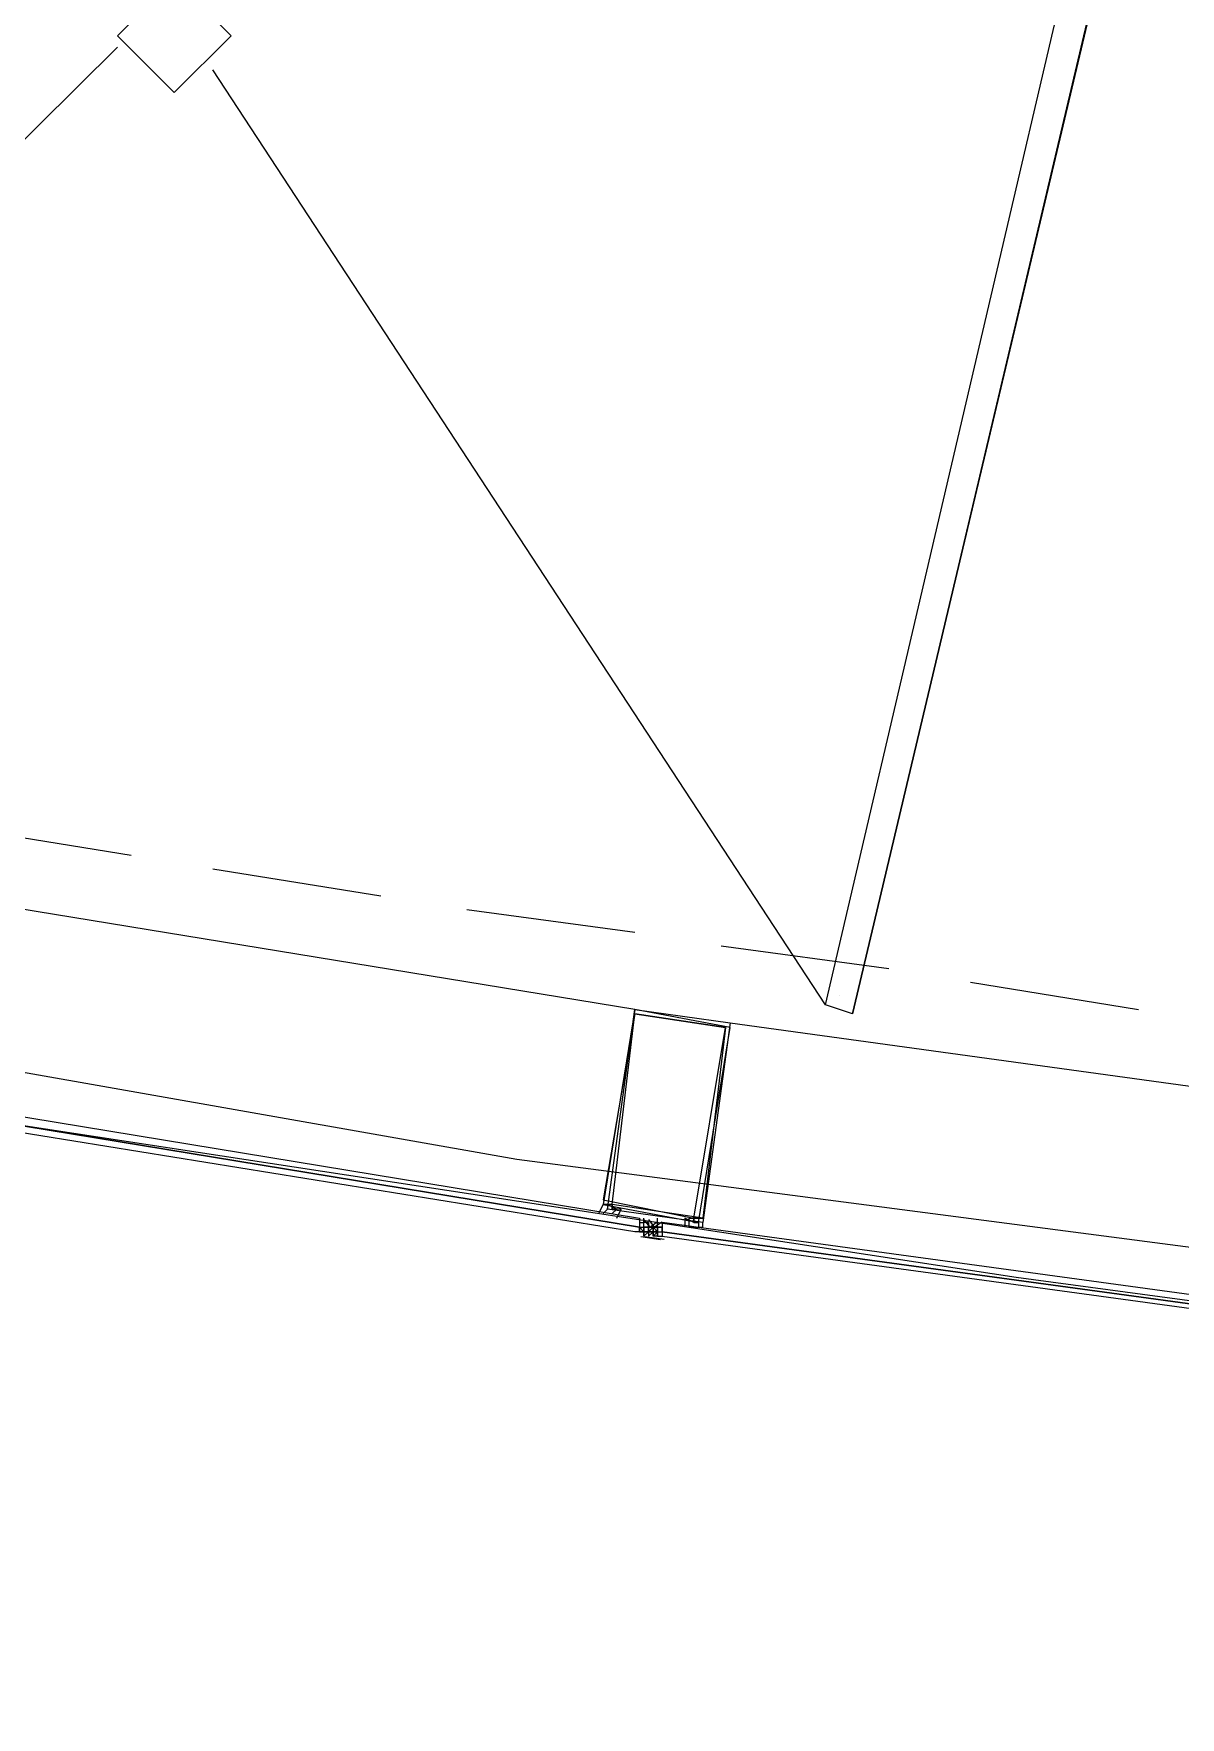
# Model space of a CAD drawing. Header units: feet. Extents: x -84 to 198, y -22 to 181.
# Drawn here: x 46.26 to 49.63, y 15.924 to 20.871 of the extents above; entities that cross this region are included whole.
import ezdxf

# ---------------------------------------------------------------- set-up
doc = ezdxf.new("R2010")
doc.units = ezdxf.units.FT
doc.layers.add('A-AREA-UNIDAD', color=30, linetype='CONTINUOUS')
doc.layers.add('A-LINEA', color=7, linetype='CONTINUOUS')

msp = doc.modelspace()

# ---------------------------------------------------------------- linework, layer by layer
at = {"layer": 'A-AREA-UNIDAD'}
msp.add_lwpolyline([(23.392, 28.4089), (25.28, 25.4756), (25.6, 25.44), (25.632, 24.96), (27.68, 22.24), (28, 22.2044), (28.08, 21.7244), (39.712, 18.9689), (47.68, 17.5644), (55.712, 16.5156), (55.808, 17.0489), (56.4, 17.0844), (56.448, 17.28), (58.752, 17.0844), (61.952, 30.56)], dxfattribs=at)
at = {"layer": 'A-LINEA'}
for p, q in [((44.24, 18.5911), (46.5067, 20.8311)), ((48.5867, 18.0178), (46.7867, 20.7644)), ((48.0267, 18.0044), (44.36, 18.6044)), ((46.0533, 18.5378), (46.5467, 18.4578)), ((46.7867, 18.4178), (47.28, 18.3378)), ((47.5333, 18.2978), (48.0267, 18.2311)), ((48.28, 18.1911), (48.7733, 18.1244)), ((49.0133, 18.0844), (49.5067, 18.0044)), ((48.3067, 17.9644), (51.9867, 17.4578)), ((47.9467, 17.4044), (47.9467, 17.4044)), ((47.9467, 17.4044), (47.9467, 17.4044)), ((47.9467, 17.3911), (47.9467, 17.3911)), ((47.96, 17.4044), (47.96, 17.4044)), ((47.96, 17.3911), (47.96, 17.3911)), ((48.04, 17.3911), (48.04, 17.3911)), ((48.04, 17.3911), (48.04, 17.3911)), ((48.04, 17.3911), (48.04, 17.3911)), ((48.04, 17.3911), (48.04, 17.3911)), ((48.04, 17.3778), (48.04, 17.3778)), ((48.04, 17.3778), (48.04, 17.3778)), ((48.04, 17.3778), (48.04, 17.3778)), ((48.04, 17.3778), (48.04, 17.3778)), ((48.04, 17.3778), (48.04, 17.3644)), ((48.04, 17.3778), (48.04, 17.3778)), ((48.04, 17.3778), (48.04, 17.3778)), ((48.04, 17.3778), (48.04, 17.3778)), ((48.04, 17.3778), (48.04, 17.3778)), ((48.04, 17.3778), (48.04, 17.3778)), ((48.04, 17.3778), (48.04, 17.3778)), ((48.04, 17.3778), (48.0533, 17.3778)), ((48.04, 17.3778), (48.04, 17.3778)), ((48.04, 17.3778), (48.04, 17.3778)), ((48.04, 17.3644), (48.04, 17.3644)), ((48.04, 17.3644), (48.0533, 17.3644)), ((48.04, 17.3644), (48.0533, 17.3511)), ((48.04, 17.3644), (48.04, 17.3644)), ((48.04, 17.3644), (48.04, 17.3644)), ((48.04, 17.3644), (48.04, 17.3644)), ((48.04, 17.3644), (48.04, 17.3644)), ((48.04, 17.3511), (48.04, 17.3644)), ((48.04, 17.3511), (48.04, 17.3644)), ((48.04, 17.3644), (48.04, 17.3644)), ((48.04, 17.3644), (48.04, 17.3644)), ((48.04, 17.3644), (48.04, 17.3644)), ((48.04, 17.3644), (48.04, 17.3644)), ((48.04, 17.3644), (48.04, 17.3644)), ((48.04, 17.3644), (48.04, 17.3644)), ((48.04, 17.3644), (48.04, 17.3644)), ((48.04, 17.3644), (48.04, 17.3644)), ((48.04, 17.3644), (48.04, 17.3644)), ((48.0533, 17.3911), (48.0533, 17.3911)), ((48.0533, 17.3911), (48.0533, 17.3911)), ((48.0533, 17.3778), (48.0533, 17.3778)), ((48.0533, 17.3778), (48.0533, 17.3778)), ((48.0533, 17.3778), (48.0533, 17.3778)), ((48.0533, 17.3778), (48.0533, 17.3778)), ((48.0533, 17.3778), (48.0533, 17.3778)), ((48.0667, 17.3778), (48.0533, 17.3778)), ((48.0533, 17.3778), (48.0533, 17.3778)), ((48.0533, 17.3778), (48.0533, 17.3778)), ((48.0533, 17.3778), (48.0533, 17.3778)), ((48.0533, 17.3644), (48.0533, 17.3778)), ((48.0533, 17.3644), (48.0533, 17.3778)), ((48.0533, 17.3778), (48.0533, 17.3778)), ((48.0533, 17.3778), (48.0533, 17.3778)), ((48.0533, 17.3644), (48.0533, 17.3644)), ((48.0533, 17.3644), (48.0533, 17.3644)), ((48.0533, 17.3644), (48.0533, 17.3644)), ((48.0533, 17.3644), (48.0533, 17.3644)), ((48.0533, 17.3644), (48.0533, 17.3644)), ((48.0533, 17.3644), (48.0533, 17.3644)), ((48.0533, 17.3644), (48.0533, 17.3644)), ((48.0533, 17.3644), (48.0667, 17.3644)), ((48.0533, 17.3644), (48.0533, 17.3644)), ((48.0533, 17.3644), (48.0533, 17.3644)), ((48.0533, 17.3644), (48.0533, 17.3644)), ((48.0533, 17.3644), (48.0533, 17.3644)), ((48.0533, 17.3644), (48.0533, 17.3644)), ((48.0533, 17.3644), (48.0533, 17.3644)), ((48.0533, 17.3644), (48.0533, 17.3644)), ((48.0533, 17.3644), (48.0533, 17.3644)), ((48.0533, 17.3644), (48.0533, 17.3644)), ((48.0533, 17.3644), (48.0533, 17.3644)), ((48.0533, 17.3644), (48.0533, 17.3644)), ((48.0533, 17.3644), (48.0533, 17.3644)), ((48.0533, 17.3644), (48.0533, 17.3644)), ((48.0533, 17.3644), (48.0533, 17.3644)), ((48.0533, 17.3644), (48.0533, 17.3644)), ((48.0533, 17.3644), (48.0533, 17.3644)), ((48.0533, 17.3644), (48.0533, 17.3644)), ((48.0533, 17.3644), (48.0533, 17.3644)), ((48.0533, 17.3644), (48.0533, 17.3644)), ((48.0533, 17.3644), (48.0533, 17.3644)), ((48.0533, 17.3644), (48.0533, 17.3644)), ((48.0533, 17.3644), (48.0533, 17.3511)), ((48.0533, 17.3644), (48.0533, 17.3644)), ((48.0533, 17.3644), (48.0533, 17.3644)), ((48.0533, 17.3644), (48.0533, 17.3644)), ((48.0533, 17.3644), (48.0533, 17.3644)), ((48.0533, 17.3644), (48.0533, 17.3644)), ((48.0533, 17.3644), (48.0533, 17.3644)), ((48.0533, 17.3644), (48.0667, 17.3644)), ((48.0533, 17.3644), (48.0533, 17.3644)), ((48.0533, 17.3644), (48.0533, 17.3644)), ((48.0667, 17.3644), (48.0533, 17.3644)), ((48.0533, 17.3644), (48.0533, 17.3644)), ((48.0533, 17.3644), (48.0533, 17.3644)), ((48.0533, 17.3644), (48.0533, 17.3644)), ((48.0533, 17.3644), (48.0533, 17.3644)), ((48.0533, 17.3644), (48.0533, 17.3644)), ((48.0533, 17.3644), (48.0533, 17.3644)), ((48.0533, 17.3644), (48.0533, 17.3644)), ((48.0667, 17.3644), (48.0667, 17.3778)), ((48.0667, 17.3644), (48.0667, 17.3644)), ((48.0667, 17.3644), (48.0667, 17.3644)), ((48.0667, 17.3644), (48.0667, 17.3644)), ((48.0667, 17.3644), (48.0667, 17.3644)), ((48.0667, 17.3644), (48.0667, 17.3644)), ((48.0667, 17.3644), (48.0667, 17.3511)), ((48.0667, 17.3511), (48.0667, 17.3644)), ((48.0667, 17.3644), (48.0667, 17.3644)), ((48.0667, 17.3644), (48.08, 17.3644)), ((48.0667, 17.3644), (48.0667, 17.3644)), ((48.0667, 17.3644), (48.0667, 17.3644)), ((48.0667, 17.3644), (48.0667, 17.3644)), ((48.0667, 17.3644), (48.0667, 17.3511)), ((48.0667, 17.3644), (48.0667, 17.3644)), ((48.0667, 17.3644), (48.0667, 17.3644)), ((48.0667, 17.3644), (48.0667, 17.3511)), ((48.0667, 17.3644), (48.0667, 17.3644)), ((48.0667, 17.3644), (48.0667, 17.3644)), ((48.0667, 17.3511), (48.0667, 17.3644)), ((48.0667, 17.3644), (48.0667, 17.3644)), ((48.0667, 17.3644), (48.0667, 17.3511)), ((48.08, 17.3644), (48.0667, 17.3644)), ((48.0667, 17.3644), (48.0667, 17.3644)), ((48.0667, 17.3644), (48.0667, 17.3644)), ((48.0667, 17.3644), (48.0667, 17.3644)), ((48.0667, 17.3644), (48.0667, 17.3644)), ((48.08, 17.3644), (48.0667, 17.3511)), ((48.0667, 17.3644), (48.0667, 17.3644)), ((48.0667, 17.3644), (48.0667, 17.3644)), ((48.0667, 17.3644), (48.0667, 17.3644)), ((48.0667, 17.3644), (48.0667, 17.3644)), ((48.0667, 17.3644), (48.0667, 17.3644)), ((48.0667, 17.3644), (48.0667, 17.3644)), ((48.0667, 17.3644), (48.0667, 17.3644)), ((48.0667, 17.3644), (48.0667, 17.3644)), ((48.0667, 17.3644), (48.0667, 17.3644)), ((48.0667, 17.3644), (48.0667, 17.3511)), ((48.0667, 17.3644), (48.0667, 17.3644)), ((48.0667, 17.3644), (48.0667, 17.3644)), ((48.08, 17.3644), (48.08, 17.3644)), ((48.08, 17.3644), (48.08, 17.3511)), ((48.08, 17.3644), (48.0933, 17.3644)), ((48.08, 17.3644), (48.08, 17.3644)), ((48.08, 17.3644), (48.08, 17.3644)), ((48.08, 17.3644), (48.08, 17.3644)), ((48.08, 17.3644), (48.08, 17.3644)), ((48.08, 17.3644), (48.08, 17.3644)), ((48.08, 17.3644), (48.08, 17.3644)), ((48.08, 17.3644), (48.08, 17.3644)), ((48.08, 17.3644), (48.08, 17.3644)), ((48.08, 17.3644), (48.0933, 17.3644)), ((48.08, 17.3644), (48.08, 17.3644)), ((48.08, 17.3644), (48.08, 17.3644)), ((48.08, 17.3644), (48.08, 17.3644)), ((48.08, 17.3511), (48.08, 17.3644)), ((48.08, 17.3644), (48.08, 17.3644)), ((48.08, 17.3644), (48.08, 17.3644)), ((48.08, 17.3644), (48.08, 17.3644)), ((48.08, 17.3644), (48.08, 17.3644)), ((48.08, 17.3644), (48.08, 17.3644)), ((48.08, 17.3644), (48.08, 17.3644)), ((48.08, 17.3644), (48.08, 17.3644)), ((48.08, 17.3644), (48.08, 17.3644)), ((48.08, 17.3644), (48.08, 17.3644)), ((48.08, 17.3644), (48.08, 17.3511)), ((48.08, 17.3644), (48.08, 17.3644)), ((48.08, 17.3644), (48.08, 17.3644)), ((48.08, 17.3644), (48.08, 17.3644)), ((48.08, 17.3644), (48.08, 17.3644)), ((48.08, 17.3644), (48.08, 17.3644)), ((48.08, 17.3511), (48.08, 17.3644)), ((48.0933, 17.3778), (48.0933, 17.3778)), ((48.0933, 17.3778), (48.0933, 17.3778)), ((48.0933, 17.3778), (48.0933, 17.3778)), ((48.0933, 17.3778), (48.0933, 17.3778)), ((48.0933, 17.3778), (48.0933, 17.3778)), ((48.0933, 17.3778), (48.0933, 17.3778)), ((48.0933, 17.3778), (48.0933, 17.3778)), ((48.0933, 17.3644), (48.0933, 17.3644)), ((48.0933, 17.3644), (48.0933, 17.3644)), ((48.0933, 17.3644), (48.0933, 17.3644)), ((48.0933, 17.3644), (48.0933, 17.3644)), ((48.0933, 17.3511), (48.0933, 17.3644)), ((48.0933, 17.3644), (48.0933, 17.3644)), ((48.0933, 17.3644), (48.0933, 17.3644)), ((48.0933, 17.3644), (48.0933, 17.3644)), ((48.0933, 17.3644), (48.0933, 17.3644)), ((48.0933, 17.3644), (48.0933, 17.3644)), ((48.0933, 17.3644), (48.0933, 17.3644)), ((48.0933, 17.3644), (48.0933, 17.3644)), ((48.0933, 17.3644), (48.0933, 17.3644)), ((48.0933, 17.3644), (48.0933, 17.3644)), ((48.0933, 17.3644), (48.0933, 17.3644)), ((48.1067, 17.3644), (48.0933, 17.3644)), ((48.0933, 17.3644), (48.0933, 17.3644)), ((48.0933, 17.3644), (48.0933, 17.3644)), ((48.0933, 17.3644), (48.0933, 17.3644)), ((48.0933, 17.3644), (48.0933, 17.3644)), ((48.0933, 17.3644), (48.0933, 17.3644)), ((48.0933, 17.3644), (48.0933, 17.3644)), ((48.0933, 17.3644), (48.0933, 17.3644)), ((48.0933, 17.3644), (48.0933, 17.3644)), ((48.1067, 17.3644), (48.0933, 17.3644)), ((48.0933, 17.3644), (48.0933, 17.3644)), ((48.0933, 17.3644), (48.0933, 17.3644)), ((48.0933, 17.3644), (48.0933, 17.3644)), ((48.0933, 17.3644), (48.1067, 17.3644)), ((48.0933, 17.3644), (48.0933, 17.3644)), ((48.0933, 17.3644), (48.0933, 17.3644)), ((48.0933, 17.3644), (48.0933, 17.3644)), ((48.0933, 17.3644), (48.0933, 17.3644)), ((48.0933, 17.3644), (48.0933, 17.3644)), ((48.0933, 17.3644), (48.0933, 17.3644)), ((48.0933, 17.3644), (48.0933, 17.3644)), ((48.1067, 17.3778), (48.1067, 17.3778)), ((48.1067, 17.3778), (48.1067, 17.3778)), ((48.1067, 17.3778), (48.1067, 17.3778)), ((48.1067, 17.3778), (48.1067, 17.3778)), ((48.1067, 17.3778), (48.1067, 17.3778)), ((48.1067, 17.3778), (48.1067, 17.3778)), ((48.1067, 17.3778), (48.1067, 17.3778)), ((48.1067, 17.3778), (48.1067, 17.3778)), ((48.1067, 17.3644), (48.1067, 17.3644)), ((48.1067, 17.3644), (48.1067, 17.3644)), ((48.1067, 17.3644), (48.1067, 17.3644)), ((48.1067, 17.3644), (48.1067, 17.3644)), ((48.1067, 17.3644), (48.1067, 17.3644)), ((48.1067, 17.3644), (48.1067, 17.3644)), ((48.1067, 17.3644), (48.1067, 17.3644)), ((48.1067, 17.3644), (48.1067, 17.3644)), ((48.1067, 17.3644), (48.1067, 17.3644)), ((48.1067, 17.3644), (48.1067, 17.3644)), ((48.1067, 17.3644), (48.1067, 17.3644)), ((48.1067, 17.3511), (48.1067, 17.3644)), ((48.1867, 17.3644), (48.1867, 17.3644)), ((48.1867, 17.3644), (48.1867, 17.3644)), ((48.04, 17.3511), (48.04, 17.3511)), ((48.04, 17.3511), (48.04, 17.3511)), ((48.04, 17.3511), (48.04, 17.3511)), ((48.04, 17.3511), (48.04, 17.3511)), ((48.04, 17.3511), (48.04, 17.3511)), ((48.04, 17.3511), (48.04, 17.3511)), ((48.04, 17.3511), (48.04, 17.3511)), ((48.04, 17.3511), (48.04, 17.3511)), ((48.04, 17.3511), (48.0533, 17.3511)), ((48.04, 17.3511), (48.04, 17.3511)), ((48.04, 17.3511), (48.04, 17.3511)), ((48.04, 17.3511), (48.04, 17.3511)), ((48.04, 17.3511), (48.04, 17.3511)), ((48.04, 17.3511), (48.04, 17.3511)), ((48.04, 17.3511), (48.04, 17.3511)), ((48.0533, 17.3511), (48.04, 17.3511)), ((48.04, 17.3511), (48.04, 17.3511)), ((48.04, 17.3511), (48.04, 17.3511)), ((48.04, 17.3511), (48.04, 17.3511)), ((48.04, 17.3511), (48.04, 17.3511)), ((48.04, 17.3511), (48.04, 17.3511)), ((48.04, 17.3511), (48.04, 17.3511)), ((48.04, 17.3511), (48.04, 17.3511)), ((48.04, 17.3511), (48.04, 17.3511)), ((48.04, 17.3511), (48.04, 17.3511)), ((48.1018, 17.327), (48.0446, 17.3364)), ((48.0533, 17.3511), (48.0533, 17.3511)), ((48.0533, 17.3511), (48.0533, 17.3511)), ((48.0533, 17.3511), (48.0667, 17.3511)), ((48.0533, 17.3511), (48.0533, 17.3511)), ((48.0533, 17.3511), (48.0533, 17.3511)), ((48.0533, 17.3511), (48.0533, 17.3511)), ((48.0533, 17.3511), (48.0533, 17.3511)), ((48.0533, 17.3511), (48.0533, 17.3511)), ((48.0533, 17.3511), (48.0533, 17.3511)), ((48.0533, 17.3511), (48.0533, 17.3511)), ((48.0533, 17.3511), (48.0533, 17.3511)), ((48.0533, 17.3511), (48.0533, 17.3511)), ((48.0533, 17.3511), (48.0533, 17.3511)), ((48.0533, 17.3511), (48.0533, 17.3511)), ((48.0533, 17.3511), (48.0533, 17.3511)), ((48.0533, 17.3511), (48.0533, 17.3511)), ((48.0533, 17.3511), (48.0533, 17.3511)), ((48.0533, 17.3511), (48.0533, 17.3511)), ((48.0533, 17.3511), (48.0533, 17.3511)), ((48.0533, 17.3511), (48.0533, 17.3511)), ((48.0533, 17.3511), (48.0533, 17.3511)), ((48.0533, 17.3511), (48.0533, 17.3511)), ((48.0533, 17.3511), (48.0533, 17.3511)), ((48.0533, 17.3511), (48.0533, 17.3511)), ((48.0533, 17.3511), (48.0533, 17.3511)), ((48.0533, 17.3511), (48.0533, 17.3511)), ((48.0533, 17.3511), (48.0533, 17.3511)), ((48.0533, 17.3511), (48.0533, 17.3511)), ((48.0533, 17.3511), (48.0533, 17.3511)), ((48.0667, 17.3511), (48.0533, 17.3511)), ((48.0667, 17.3511), (48.0533, 17.3511)), ((48.0533, 17.3511), (48.0533, 17.3511)), ((48.0533, 17.3511), (48.0533, 17.3511)), ((48.0533, 17.3511), (48.0533, 17.3511)), ((48.0533, 17.3511), (48.0533, 17.3511)), ((48.0533, 17.3511), (48.0533, 17.3511)), ((48.0533, 17.3511), (48.0533, 17.3511)), ((48.0667, 17.3511), (48.0533, 17.3511)), ((48.0533, 17.3511), (48.0533, 17.3511)), ((48.0533, 17.3511), (48.0533, 17.3511)), ((48.0533, 17.3511), (48.0533, 17.3511)), ((48.0533, 17.3511), (48.0533, 17.3511)), ((48.0533, 17.3511), (48.0533, 17.3511)), ((48.0533, 17.3511), (48.0533, 17.3511)), ((48.0533, 17.3511), (48.0533, 17.3511)), ((48.0533, 17.3511), (48.0533, 17.3511)), ((48.0533, 17.3511), (48.0533, 17.3511)), ((48.0533, 17.3511), (48.0533, 17.3378)), ((48.0533, 17.3511), (48.0533, 17.3511)), ((48.0533, 17.3511), (48.0533, 17.3511)), ((48.0533, 17.3511), (48.0533, 17.3511)), ((48.0533, 17.3511), (48.0533, 17.3511)), ((48.0533, 17.3378), (48.0533, 17.3511)), ((48.0533, 17.3511), (48.0667, 17.3511)), ((48.0533, 17.3378), (48.0533, 17.3378)), ((48.0533, 17.3378), (48.0533, 17.3378)), ((48.0533, 17.3378), (48.0533, 17.3378)), ((48.1131, 17.3281), (48.0557, 17.336)), ((48.0667, 17.3511), (48.0667, 17.3511)), ((48.0667, 17.3511), (48.0667, 17.3511)), ((48.0667, 17.3511), (48.0667, 17.3511)), ((48.0667, 17.3511), (48.0667, 17.3511)), ((48.0667, 17.3511), (48.0667, 17.3511)), ((48.0667, 17.3511), (48.0667, 17.3511)), ((48.0667, 17.3511), (48.0667, 17.3511)), ((48.0667, 17.3378), (48.08, 17.3511)), ((48.0667, 17.3511), (48.0667, 17.3511)), ((48.0667, 17.3511), (48.0667, 17.3511)), ((48.0667, 17.3511), (48.0667, 17.3511)), ((48.0667, 17.3511), (48.0667, 17.3511)), ((48.0667, 17.3511), (48.0667, 17.3511)), ((48.0667, 17.3511), (48.0667, 17.3511)), ((48.0667, 17.3511), (48.0667, 17.3511)), ((48.0667, 17.3511), (48.0667, 17.3511)), ((48.0667, 17.3511), (48.0667, 17.3511)), ((48.0667, 17.3511), (48.0667, 17.3511)), ((48.0667, 17.3511), (48.0667, 17.3511)), ((48.0667, 17.3511), (48.0667, 17.3511)), ((48.0667, 17.3511), (48.0667, 17.3511)), ((48.0667, 17.3511), (48.0667, 17.3511)), ((48.0667, 17.3511), (48.0667, 17.3511)), ((48.0667, 17.3511), (48.0667, 17.3511)), ((48.0667, 17.3511), (48.0667, 17.3511)), ((48.0667, 17.3511), (48.0667, 17.3378)), ((48.0667, 17.3511), (48.0667, 17.3511)), ((48.0667, 17.3511), (48.0667, 17.3511)), ((48.0667, 17.3511), (48.0667, 17.3511)), ((48.08, 17.3511), (48.0667, 17.3511)), ((48.0667, 17.3511), (48.0667, 17.3511)), ((48.0667, 17.3511), (48.0667, 17.3511)), ((48.0667, 17.3511), (48.0667, 17.3511)), ((48.0667, 17.3511), (48.0667, 17.3511)), ((48.0667, 17.3511), (48.0667, 17.3511)), ((48.08, 17.3511), (48.0667, 17.3511)), ((48.0667, 17.3511), (48.0667, 17.3511)), ((48.08, 17.3511), (48.0667, 17.3511)), ((48.0667, 17.3511), (48.0667, 17.3511)), ((48.0667, 17.3511), (48.0667, 17.3511)), ((48.0667, 17.3511), (48.0667, 17.3511)), ((48.0667, 17.3511), (48.0667, 17.3511)), ((48.0667, 17.3511), (48.0667, 17.3511)), ((48.0667, 17.3511), (48.0667, 17.3511)), ((48.0667, 17.3378), (48.0667, 17.3378)), ((48.0667, 17.3378), (48.0667, 17.3378)), ((48.0667, 17.3378), (48.0667, 17.3378)), ((48.08, 17.3511), (48.08, 17.3511)), ((48.08, 17.3511), (48.08, 17.3511)), ((48.08, 17.3511), (48.08, 17.3511)), ((48.08, 17.3511), (48.08, 17.3511)), ((48.08, 17.3511), (48.08, 17.3378)), ((48.08, 17.3511), (48.08, 17.3511)), ((48.08, 17.3511), (48.08, 17.3511)), ((48.08, 17.3511), (48.08, 17.3511)), ((48.08, 17.3511), (48.08, 17.3511)), ((48.08, 17.3511), (48.08, 17.3511)), ((48.08, 17.3511), (48.0933, 17.3511)), ((48.08, 17.3511), (48.08, 17.3511)), ((48.08, 17.3511), (48.08, 17.3511)), ((48.08, 17.3511), (48.0933, 17.3511)), ((48.08, 17.3511), (48.08, 17.3511)), ((48.08, 17.3511), (48.08, 17.3378)), ((48.08, 17.3511), (48.08, 17.3511)), ((48.08, 17.3511), (48.08, 17.3511)), ((48.08, 17.3511), (48.08, 17.3511)), ((48.08, 17.3511), (48.08, 17.3511)), ((48.08, 17.3511), (48.08, 17.3511)), ((48.08, 17.3378), (48.08, 17.3511)), ((48.08, 17.3511), (48.08, 17.3511)), ((48.08, 17.3511), (48.08, 17.3511)), ((48.08, 17.3511), (48.08, 17.3511)), ((48.08, 17.3511), (48.08, 17.3511)), ((48.08, 17.3511), (48.08, 17.3511)), ((48.08, 17.3511), (48.08, 17.3511)), ((48.08, 17.3511), (48.08, 17.3511)), ((48.08, 17.3511), (48.08, 17.3511)), ((48.08, 17.3511), (48.08, 17.3511)), ((48.08, 17.3511), (48.08, 17.3511)), ((48.08, 17.3511), (48.08, 17.3511)), ((48.08, 17.3511), (48.08, 17.3511)), ((48.0933, 17.3511), (48.08, 17.3511)), ((48.08, 17.3511), (48.08, 17.3511)), ((48.08, 17.3511), (48.08, 17.3511)), ((48.08, 17.3511), (48.08, 17.3511)), ((48.08, 17.3511), (48.08, 17.3511)), ((48.08, 17.3511), (48.08, 17.3511)), ((48.08, 17.3511), (48.08, 17.3378)), ((48.08, 17.3511), (48.08, 17.3511)), ((48.08, 17.3511), (48.08, 17.3511)), ((48.08, 17.3511), (48.08, 17.3511)), ((48.08, 17.3511), (48.08, 17.3511)), ((48.08, 17.3511), (48.08, 17.3511)), ((48.08, 17.3511), (48.08, 17.3511)), ((48.08, 17.3511), (48.08, 17.3511)), ((48.08, 17.3511), (48.08, 17.3511)), ((48.08, 17.3511), (48.08, 17.3511)), ((48.08, 17.3511), (48.08, 17.3511)), ((48.08, 17.3511), (48.08, 17.3511)), ((48.08, 17.3511), (48.08, 17.3511)), ((48.08, 17.3511), (48.08, 17.3511)), ((48.08, 17.3511), (48.08, 17.3511)), ((48.08, 17.3511), (48.08, 17.3511)), ((48.08, 17.3378), (48.08, 17.3378)), ((48.08, 17.3378), (48.08, 17.3378)), ((48.08, 17.3378), (48.08, 17.3378)), ((48.08, 17.3378), (48.08, 17.3378)), ((48.08, 17.3378), (48.08, 17.3378)), ((48.08, 17.3378), (48.08, 17.3378)), ((48.08, 17.3378), (48.08, 17.3378)), ((48.08, 17.3378), (48.08, 17.3378)), ((48.08, 17.3378), (48.08, 17.3378)), ((48.08, 17.3378), (48.08, 17.3378)), ((48.08, 17.3378), (48.08, 17.3378)), ((48.08, 17.3378), (48.08, 17.3378)), ((48.08, 17.3378), (48.08, 17.3378)), ((48.08, 17.3378), (48.08, 17.3378)), ((48.0933, 17.3378), (48.08, 17.3378)), ((48.0933, 17.3378), (48.08, 17.3378)), ((48.08, 17.3378), (48.08, 17.3378)), ((48.08, 17.3378), (48.08, 17.3378)), ((48.08, 17.3378), (48.08, 17.3378)), ((48.08, 17.3378), (48.08, 17.3378)), ((48.08, 17.3378), (48.08, 17.3378)), ((48.08, 17.3378), (48.08, 17.3378)), ((48.08, 17.3378), (48.08, 17.3378)), ((48.08, 17.3378), (48.08, 17.3378)), ((48.08, 17.3378), (48.08, 17.3378)), ((48.08, 17.3378), (48.08, 17.3378)), ((48.0933, 17.3511), (48.0933, 17.3511)), ((48.0933, 17.3511), (48.0933, 17.3511)), ((48.0933, 17.3511), (48.0933, 17.3511)), ((48.0933, 17.3511), (48.0933, 17.3511)), ((48.0933, 17.3511), (48.0933, 17.3511)), ((48.0933, 17.3511), (48.0933, 17.3511)), ((48.0933, 17.3511), (48.0933, 17.3511)), ((48.0933, 17.3511), (48.0933, 17.3511)), ((48.0933, 17.3511), (48.0933, 17.3511)), ((48.0933, 17.3511), (48.0933, 17.3511)), ((48.0933, 17.3511), (48.0933, 17.3511)), ((48.0933, 17.3511), (48.0933, 17.3511)), ((48.0933, 17.3511), (48.0933, 17.3511)), ((48.0933, 17.3511), (48.0933, 17.3511)), ((48.0933, 17.3511), (48.0933, 17.3511)), ((48.0933, 17.3511), (48.0933, 17.3511)), ((48.0933, 17.3511), (48.0933, 17.3511)), ((48.0933, 17.3511), (48.0933, 17.3511)), ((48.0933, 17.3511), (48.0933, 17.3511)), ((48.0933, 17.3511), (48.0933, 17.3511)), ((48.0933, 17.3511), (48.0933, 17.3511)), ((48.0933, 17.3511), (48.0933, 17.3511)), ((48.0933, 17.3511), (48.0933, 17.3511)), ((48.0933, 17.3511), (48.0933, 17.3511)), ((48.0933, 17.3511), (48.0933, 17.3511)), ((48.0933, 17.3378), (48.0933, 17.3511)), ((48.0933, 17.3378), (48.0933, 17.3511)), ((48.0933, 17.3511), (48.0933, 17.3511)), ((48.0933, 17.3511), (48.0933, 17.3511)), ((48.0933, 17.3378), (48.0933, 17.3511)), ((48.0933, 17.3378), (48.0933, 17.3511)), ((48.0933, 17.3511), (48.0933, 17.3511)), ((48.0933, 17.3511), (48.0933, 17.3511)), ((48.0933, 17.3511), (48.1067, 17.3511)), ((48.0933, 17.3511), (48.1067, 17.3511)), ((48.0933, 17.3378), (48.0933, 17.3378)), ((48.0933, 17.3378), (48.0933, 17.3378)), ((48.0933, 17.3378), (48.0933, 17.3378)), ((48.0933, 17.3378), (48.0933, 17.3378)), ((48.0933, 17.3378), (48.0933, 17.3378)), ((48.0933, 17.3378), (48.0933, 17.3378)), ((48.0933, 17.3378), (48.0933, 17.3378)), ((48.0933, 17.3378), (48.1067, 17.3378)), ((48.0933, 17.3378), (48.0933, 17.3378)), ((48.0933, 17.3378), (48.0933, 17.3378)), ((48.0933, 17.3378), (48.0933, 17.3378)), ((48.0933, 17.3378), (48.0933, 17.3378)), ((48.0933, 17.3378), (48.0933, 17.3378)), ((48.0933, 17.3378), (48.0933, 17.3378)), ((48.0933, 17.3378), (48.0933, 17.3378)), ((48.0933, 17.3378), (48.0933, 17.3378)), ((48.0933, 17.3378), (48.0933, 17.3378)), ((48.0933, 17.3378), (48.0933, 17.3378)), ((48.1067, 17.3511), (48.1067, 17.3511)), ((48.1067, 17.3511), (48.1067, 17.3511)), ((48.1067, 17.3511), (48.1067, 17.3511)), ((48.1067, 17.3511), (48.1067, 17.3511)), ((48.1067, 17.3511), (48.1067, 17.3511)), ((48.1067, 17.3511), (48.1067, 17.3511)), ((48.1067, 17.3511), (48.1067, 17.3511)), ((48.1067, 17.3511), (48.1067, 17.3511)), ((48.1067, 17.3511), (48.1067, 17.3511)), ((48.1067, 17.3511), (48.1067, 17.3511)), ((48.1067, 17.3511), (48.1067, 17.3511)), ((48.1067, 17.3511), (48.1067, 17.3511)), ((48.1067, 17.3511), (48.1067, 17.3511)), ((48.1067, 17.3378), (48.1067, 17.3378)), ((48.1067, 17.3378), (48.1067, 17.3378)), ((48.1067, 17.3378), (48.1067, 17.3378)), ((48.1067, 17.3378), (48.1067, 17.3378)), ((48.2133, 17.3511), (48.2133, 17.3511))]:
    msp.add_line(p, q, dxfattribs=at)
for points in [[(26.7067, 23.3511), (28.04, 21.6178), (31.0267, 20.8311), (34.0133, 20.0978), (37.0133, 19.4044), (40.0267, 18.7778), (43.0533, 18.2044), (46.0933, 17.6844), (49.1467, 17.2178), (52.2, 16.8044), (55.2533, 16.4444), (58.32, 16.1511), (60.4, 16.0178), (62.48, 15.9511), (64.5467, 15.9244), (66.6267, 15.9511), (68.7067, 16.0178), (70.7867, 16.1511), (72.8533, 16.3244), (74.92, 16.5511), (76.9867, 16.8178), (79.04, 17.1511), (81.08, 17.5244), (83.12, 17.9378)], [(49.44, 21.2578), (48.6667, 17.9911), (48.5867, 18.0178), (49.3467, 21.2711), (49.44, 21.2578)], [(49.4, 21.0978), (48.6667, 17.9911), (49.44, 21.2578)], [(46.84, 20.8644), (46.6733, 21.0311), (46.5067, 20.8644), (46.6733, 20.6978), (46.84, 20.8644)], [(48.04, 17.3644), (44.1467, 18.0044), (44.1467, 18.0311), (48.04, 17.3911), (48.04, 17.3644)], [(48.6267, 18.0444), (48.6267, 18.0444), (48.6267, 18.0444)], [(48.0267, 17.3511), (44.1467, 17.9778), (44.1333, 17.9911), (44.1467, 18.0044), (48.04, 17.3644), (48.04, 17.3511), (48.0267, 17.3511)], [(48.3067, 17.9511), (48.0267, 18.0044), (47.9333, 17.4311), (48.2133, 17.3778), (48.3067, 17.9511)], [(48.2933, 17.9511), (48.0267, 17.9911), (47.9333, 17.4444), (48.2, 17.3911), (48.2933, 17.9511)], [(48.0267, 18.0044), (48.3067, 17.9644), (48.2267, 17.3778), (47.9467, 17.4178), (48.0267, 18.0044)], [(48.0267, 17.9911), (48.2933, 17.9511), (48.2267, 17.3911), (47.96, 17.4311), (48.0267, 17.9911)], [(47.96, 17.4044), (47.96, 17.4044), (47.96, 17.4044), (47.9733, 17.4178), (47.9733, 17.4178), (47.9467, 17.4311), (47.9467, 17.4311), (47.9467, 17.4311), (47.9467, 17.4311), (47.9467, 17.4311), (47.9467, 17.4311), (47.9467, 17.4311), (47.9333, 17.4311), (47.9333, 17.4311), (47.9333, 17.4311), (47.9333, 17.4311), (47.9333, 17.4311), (47.9333, 17.4311), (47.9333, 17.4311), (47.92, 17.4044), (47.92, 17.4044), (47.92, 17.4044)], [(47.9733, 17.3911), (47.9733, 17.3911), (47.9733, 17.3911), (47.9867, 17.4178), (47.9867, 17.4178), (47.96, 17.4178), (47.96, 17.4178), (47.96, 17.4178), (47.96, 17.4178), (47.96, 17.4311), (47.96, 17.4311), (47.96, 17.4311), (47.9467, 17.4311), (47.9467, 17.4311), (47.9467, 17.4311), (47.9467, 17.4178), (47.9467, 17.4178), (47.9467, 17.4178), (47.9467, 17.4178), (47.9333, 17.4044), (47.9333, 17.4044)], [(47.9333, 17.4044), (47.9333, 17.4044), (47.9333, 17.4044)], [(47.9467, 17.4044), (47.9467, 17.4044), (47.9467, 17.4044)], [(48.04, 17.3911), (48.04, 17.3644), (48.04, 17.3511), (48.0267, 17.3511)], [(48.0533, 17.3378), (48.0533, 17.3644), (48.0533, 17.3778), (48.0533, 17.3911)], [(48.08, 17.3644), (48.0667, 17.3511), (48.0533, 17.3378)], [(48.0533, 17.3378), (48.0533, 17.3511), (48.0667, 17.3511), (48.0667, 17.3644), (48.0533, 17.3644)], [(48.0534, 17.3865), (48.0707, 17.3646), (48.0931, 17.3811)], [(48.0667, 17.3778), (48.0667, 17.3644), (48.0667, 17.3511), (48.0667, 17.3511)], [(48.0667, 17.3511), (48.0667, 17.3511), (48.0667, 17.3644)], [(48.0667, 17.3644), (48.0667, 17.3511), (48.08, 17.3511)], [(48.0667, 17.3644), (48.0667, 17.3644), (48.0667, 17.3511)], [(48.0668, 17.3871), (48.0834, 17.3647), (48.1063, 17.3805)], [(48.08, 17.3378), (48.0933, 17.3511), (48.0933, 17.3644), (48.0933, 17.3778), (48.0933, 17.3911)], [(48.08, 17.3511), (48.08, 17.3644), (48.08, 17.3511)], [(48.0933, 17.3644), (48.0933, 17.3644), (48.0933, 17.3511), (48.08, 17.3378)], [(48.0933, 17.3378), (48.0933, 17.3511), (48.08, 17.3644)], [(48.1067, 17.3644), (48.1067, 17.3511), (52.0133, 16.8178), (52.0133, 16.8311), (52.0267, 16.8444), (52.0133, 16.8444), (48.1067, 17.3778), (48.1067, 17.3644)], [(48.1067, 17.3778), (48.1067, 17.3644), (48.1067, 17.3511), (48.1067, 17.3378)], [(48.2, 17.3778), (48.1733, 17.3911), (48.1733, 17.3911), (48.1733, 17.3644), (48.1733, 17.3644), (48.1733, 17.3644)], [(48.2, 17.3911), (48.2, 17.3911), (48.2, 17.3911), (48.1867, 17.3911), (48.2, 17.3911), (48.2, 17.3911), (48.2, 17.3911), (48.2133, 17.3911), (48.2133, 17.3911), (48.2, 17.3911), (48.2, 17.3778), (48.2, 17.3778), (48.2133, 17.3778), (48.2133, 17.3778), (48.2133, 17.3644), (48.2133, 17.3644)], [(48.2, 17.3644), (48.2, 17.3644), (48.1867, 17.3644), (48.1867, 17.3644), (48.1867, 17.3911), (48.1867, 17.3911), (48.2133, 17.3911), (48.2133, 17.3911), (48.2133, 17.3911), (48.2133, 17.3911), (48.2133, 17.3911), (48.2133, 17.3911), (48.2133, 17.3911), (48.2267, 17.3911), (48.2267, 17.3911), (48.2267, 17.3911), (48.2267, 17.3911), (48.2267, 17.3911)], [(48.2, 17.3778), (48.2, 17.3911), (48.2, 17.3911), (48.2, 17.3911), (48.2, 17.3911)], [(48.2, 17.3644), (48.2133, 17.3644), (48.2133, 17.3644), (48.2267, 17.3644), (48.2267, 17.3644), (48.2267, 17.3644), (48.2267, 17.3778), (48.2267, 17.3778), (48.2267, 17.3778)], [(48.2, 17.3644), (48.2, 17.3644), (48.2, 17.3644)], [(48.0533, 17.3511), (48.0533, 17.3511), (48.04, 17.3511)], [(48.08, 17.3511), (48.08, 17.3511), (48.0933, 17.3511), (48.0933, 17.3378)], [(48.0933, 17.3511), (48.0933, 17.3511), (48.1067, 17.3511)], [(48.0933, 17.3511), (48.0933, 17.3511), (48.1067, 17.3511), (48.1067, 17.3378)], [(48.1067, 17.3378), (52.0133, 16.8044), (52.0133, 16.8178), (48.1067, 17.3511), (48.1067, 17.3378)]]:
    msp.add_lwpolyline(points, dxfattribs=at)
for points in [[(47.9467, 17.4311), (47.9467, 17.4311), (47.9467, 17.4311), (47.9467, 17.4311)], [(47.96, 17.4178), (47.96, 17.4178), (47.96, 17.4311), (47.96, 17.4311)], [(48.2133, 17.3911), (48.2133, 17.3911), (48.2133, 17.3911), (48.2133, 17.3911)]]:
    msp.add_lwpolyline(points, close=True, dxfattribs=at)

doc.saveas('drawing.dxf')
